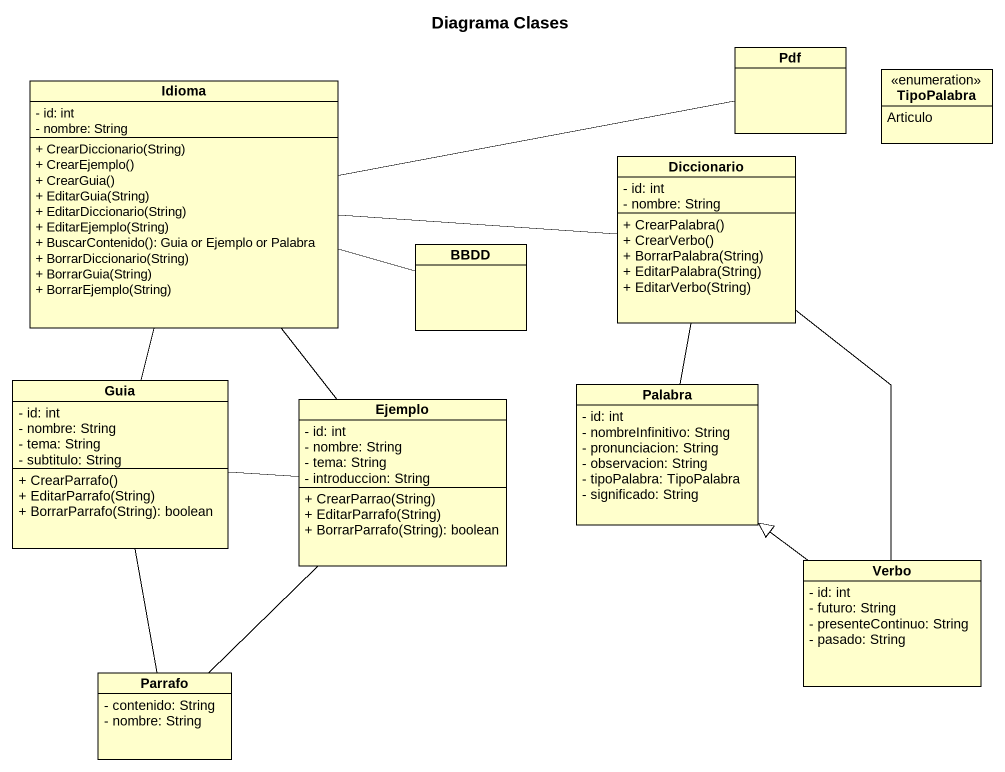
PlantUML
@startuml
title Diagrama Clases
hide circle
hide empty members
skinparam classAttributeIconSize 0
class Pdf
class Idioma {
  - id: int
  - nombre: String
  + CrearDiccionario(String)
  + CrearEjemplo()
  + CrearGuia()
  + EditarGuia(String)
  + EditarDiccionario(String)
  + EditarEjemplo(String)
  + BuscarContenido(): Guia or Ejemplo or Palabra
  + BorrarDiccionario(String)
  + BorrarGuia(String)
  + BorrarEjemplo(String)
}
enum TipoPalabra {
  Articulo
}
class Diccionario {
  - id: int
  - nombre: String
  + CrearPalabra()
  + CrearVerbo()
  + BorrarPalabra(String)
  + EditarPalabra(String)
  + EditarVerbo(String)
}
class BBDD
class Guia {
  - id: int
  - nombre: String
  - tema: String
  - subtitulo: String
  + CrearParrafo()
  + EditarParrafo(String)
  + BorrarParrafo(String): boolean
}
class Palabra {
  - id: int
  - nombreInfinitivo: String
  - pronunciacion: String
  - observacion: String
  - tipoPalabra: TipoPalabra
  - significado: String
}
class Ejemplo {
  - id: int
  - nombre: String
  - tema: String
  - introduccion: String
  + CrearParrao(String)
  + EditarParrafo(String)
  + BorrarParrafo(String): boolean
}
class Verbo {
  - id: int
  - futuro: String
  - presenteContinuo: String
  - pasado: String
}
class Parrafo {
  - contenido: String
  - nombre: String
}
Idioma -right- Pdf
Idioma -right- Diccionario
Idioma -- Guia
Idioma -- Ejemplo
BBDD -left- Idioma
Guia -right- Ejemplo
Palabra -up- Diccionario
Verbo -up- Diccionario
Verbo -up-|> Palabra
Parrafo -up- Guia
Parrafo -up- Ejemplo
@enduml
